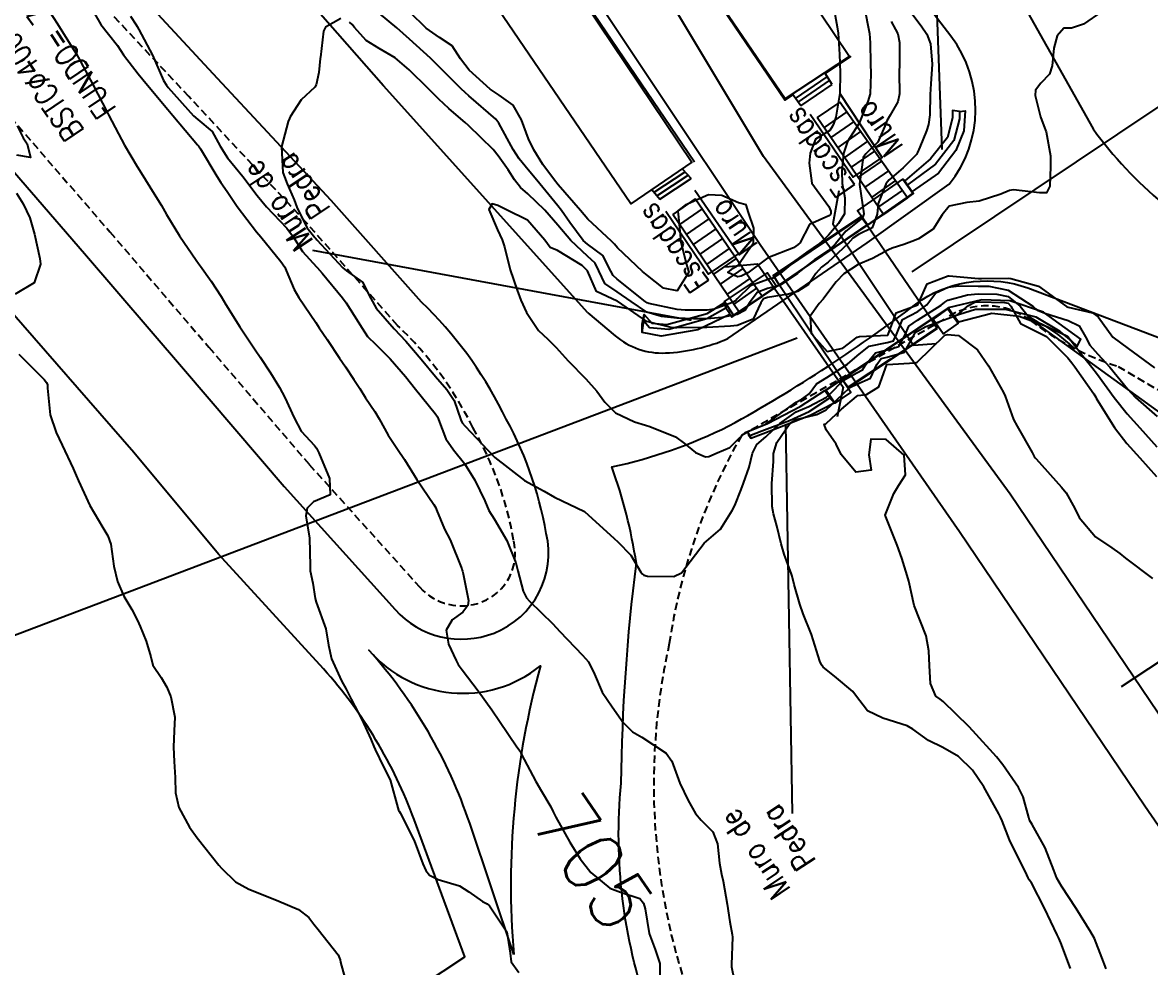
# Model space of a CAD drawing. Header units: metres. Extents: x 292545 to 299085, y 7450245 to 7463078.
# Drawn here: x 298138.5 to 298213.5, y 7451739.2 to 7451802 of the extents above; entities that cross this region are included whole.
import ezdxf
from ezdxf.enums import TextEntityAlignment as Align

# ---------------------------------------------------------------- set-up
doc = ezdxf.new("R2010")
doc.units = ezdxf.units.M
doc.linetypes.add('CONTINUO', pattern=[0])
doc.linetypes.add('DASHED', pattern=[0.75, 0.5, -0.25])
for name, color, linetype in [('Canteiro', 45, 'DASHED'), ('Cotas', 45, 'Continuous'), ('Curvas de Nivel 1m', 11, 'Continuous'), ('Curvas de Nivel 5m', 15, 'Continuous'), ('ESCADA', 45, 'Continuous'), ('Linha Férrea', 20, 'Continuous'), ('MURO', 30, 'Continuous'), ('P.I.', 45, 'CONTINUO'), ('PLATAFORMA', 45, 'Continuous'), ('Pontes e viadutos', 190, 'Continuous'), ('Pórtico', 62, 'Continuous'), ('TEXTO', 45, 'Continuous'), ('TG', 45, 'Continuous'), ('Vias Primárias', 230, 'Continuous')]:
    doc.layers.add(name, color=color, linetype=linetype)
doc.styles.add('ROMANS', font='romans', dxfattribs={"height": 0.2})
doc.styles.add('Style-STANDARD', font='STANDARD.shx')

msp = doc.modelspace()

# ---------------------------------------------------------------- linework, layer by layer
at = {"layer": 'Canteiro'}
msp.add_lwpolyline([(298126.63, 7451822.215), (298118.761, 7451830.576, 0.892225), (298113.626, 7451826.743), (298118.484, 7451818.54), (298119.405, 7451817.39), (298122.023, 7451813.977), (298128.887, 7451805.959), (298137.259, 7451796.287), (298144.342, 7451788.11), (298150.925, 7451780.438), (298157.599, 7451772.644), (298164.949, 7451764.478, 0.312402), (298169.07, 7451763.503, 0.377922), (298171.179, 7451767.604, 0.087545), (298168.473, 7451775.091, 0.088172), (298163.463, 7451781.885), (298157.415, 7451788.704), (298149.594, 7451797.102), (298135.653, 7451811.988)], format="xyb", close=True, dxfattribs=at)
msp.add_lwpolyline([(298256.567, 7451733.214, -0.415748), (298256.129, 7451731.496), (298242.021, 7451721.492), (298225.415, 7451710.302), (298222.66, 7451708.665, -0.16967), (298206.041, 7451711.076), (298195.503, 7451720.724), (298184.59, 7451732.993, -0.165764), (298181.518, 7451760.729, -0.09282), (298186.34, 7451774.595), (298199.974, 7451782.414, -0.315888), (298205.53, 7451782.207, 0.083652), (298211.359, 7451779.155, 0.077936), (298245.613, 7451765.281, -0.411119), (298246.786, 7451764.324, 0.049147), (298250.419, 7451748.513, 0.037256), (298256.567, 7451733.214, 0.078288)], format="xyb", dxfattribs=at)
at = {"layer": 'Curvas de Nivel 1m', "flags": 128}
for points, elevation in [([(298140.276, 7451802.825), (298140.859, 7451801.934), (298141.934, 7451800.236), (298142.128, 7451799.921), (298142.24, 7451799.712), (298143.22, 7451797.91), (298144.194, 7451796.021), (298144.232, 7451795.938), (298144.253, 7451795.899), (298144.919, 7451794.628), (298145.306, 7451793.883), (298146.152, 7451792.46), (298146.53, 7451791.866), (298147.186, 7451790.805), (298147.766, 7451789.854), (298148.114, 7451789.262), (298148.975, 7451787.841), (298150.077, 7451786.227), (298150.242, 7451785.995), (298150.369, 7451785.826), (298151.084, 7451784.835), (298151.733, 7451783.805), (298152.045, 7451783.278), (298152.98, 7451781.79), (298154.008, 7451780.266), (298154.341, 7451779.777), (298155.022, 7451778.74), (298155.617, 7451777.764), (298155.973, 7451777.101), (298156.59, 7451775.75), (298157.061, 7451774.861), (298157.935, 7451773.905), (298158.073, 7451773.729), (298158.24, 7451773.415), (298158.948, 7451771.72), (298158.995, 7451770.616), (298157.887, 7451770.15), (298157.448, 7451769.737), (298157.376, 7451769.236), (298157.622, 7451767.734), (298157.665, 7451765.903), (298157.647, 7451765.733), (298157.666, 7451765.567), (298157.823, 7451764.747), (298157.981, 7451763.728), (298158.057, 7451763.479), (298158.698, 7451761.721), (298158.871, 7451760.62), (298159.073, 7451759.717), (298159.748, 7451758.259), (298160.039, 7451757.707), (298160.39, 7451757.047), (298161.098, 7451755.696), (298161.7, 7451754.381), (298161.898, 7451753.89), (298161.973, 7451753.686), (298162.539, 7451752.534), (298162.97, 7451751.671), (298163.486, 7451749.822), (298163.521, 7451749.662), (298163.565, 7451749.584), (298163.641, 7451749.474), (298164.566, 7451747.651), (298165.152, 7451746.092), (298165.346, 7451745.642), (298165.59, 7451745.338), (298166.17, 7451745.051), (298167.583, 7451744.619), (298168.198, 7451744.23), (298169.114, 7451743.597), (298169.415, 7451743.436), (298169.57, 7451743.309), (298170.729, 7451741.578), (298170.956, 7451740.152), (298171.026, 7451739.575), (298171.516, 7451738.862)], 706), ([(298194.487, 7451803.092), (298194.827, 7451801.294), (298194.875, 7451800.672), (298194.897, 7451799.293), (298194.916, 7451798.609), (298194.873, 7451797.293), (298194.732, 7451796.77), (298194.194, 7451795.437), (298194.119, 7451795.301), (298193.375, 7451794.112), (298193.104, 7451793.316), (298192.987, 7451792.153), (298193.019, 7451791.317), (298193.2, 7451790.38), (298193.161, 7451789.314), (298192.769, 7451788.664), (298192.101, 7451787.89), (298191.831, 7451787.599), (298191.508, 7451787.336), (298190.676, 7451786.755), (298190.083, 7451786.334), (298188.907, 7451785.367), (298188.403, 7451785.04), (298188.066, 7451784.942), (298186.935, 7451784.516), (298186.047, 7451783.651), (298185.932, 7451783.514), (298185.726, 7451783.403), (298184.502, 7451782.959), (298184.045, 7451782.905), (298182.586, 7451782.901), (298182.045, 7451782.948), (298180.177, 7451783.343), (298180.052, 7451783.384), (298179.924, 7451783.471), (298178.068, 7451784.969), (298177.787, 7451785.211), (298177.641, 7451785.496), (298177.119, 7451786.54), (298176.091, 7451787.287), (298175.81, 7451787.523), (298174.91, 7451788.733), (298174.352, 7451789.538), (298174.126, 7451789.835), (298172.725, 7451791.554), (298172.15, 7451792.234), (298171.551, 7451792.963), (298171.154, 7451793.575), (298170.189, 7451795.332), (298169.993, 7451795.592), (298168.208, 7451797.144), (298167.962, 7451797.365), (298167.702, 7451797.618), (298166.235, 7451799.088), (298165.647, 7451799.646), (298164.255, 7451800.911), (298163.412, 7451801.669), (298162.272, 7451802.615)], 704), ([(298145.712, 7451802.438), (298146.092, 7451801.873), (298146.159, 7451801.768), (298146.26, 7451801.572), (298147.184, 7451799.861), (298147.898, 7451798.173), (298148.105, 7451797.851), (298148.212, 7451797.717), (298149.898, 7451795.833), (298150.19, 7451795.581), (298151.153, 7451794.785), (298151.684, 7451793.807), (298152.161, 7451793.038), (298153.183, 7451791.79), (298154.13, 7451790.53), (298154.758, 7451789.774), (298156.102, 7451788.345), (298156.546, 7451787.753), (298157.143, 7451786.804), (298158.073, 7451785.779), (298158.121, 7451785.73), (298158.445, 7451785.351), (298159.8, 7451783.713), (298160.048, 7451783.379), (298161.104, 7451781.694), (298161.472, 7451781.143), (298162.012, 7451780.615), (298162.981, 7451779.67), (298163.985, 7451778.493), (298164.657, 7451777.653), (298165.957, 7451776.039), (298166.123, 7451775.806), (298166.191, 7451775.636), (298166.667, 7451774.356), (298167.179, 7451773.621), (298167.92, 7451772.716), (298168.61, 7451771.603), (298169.263, 7451770.222), (298169.541, 7451769.593), (298169.877, 7451769.027), (298170.731, 7451767.581), (298171.317, 7451766.099), (298171.457, 7451765.574), (298171.819, 7451764.216), (298172.025, 7451763.777), (298172.243, 7451763.564), (298173.791, 7451762.05), (298174.259, 7451761.535), (298175.767, 7451759.958), (298176.166, 7451759.516), (298176.563, 7451758.704), (298177.057, 7451757.507), (298177.728, 7451756.525), (298178.454, 7451755.489), (298179.084, 7451754.856), (298179.703, 7451754.515), (298181.32, 7451753.454), (298181.685, 7451752.907), (298182.232, 7451751.444), (298182.78, 7451750.31), (298183.271, 7451749.434), (298183.639, 7451748.998), (298184.427, 7451748.214), (298184.741, 7451747.413), (298184.869, 7451746.146), (298184.999, 7451745.409), (298185.112, 7451744.931), (298185.383, 7451743.403), (298185.555, 7451742.227), (298185.704, 7451741.398), (298185.727, 7451741.212), (298185.657, 7451739.399), (298185.668, 7451739.252), (298186.035, 7451737.395)], 704), ([(298159.697, 7451802.287), (298158.683, 7451801.726), (298158.542, 7451801.445), (298158.333, 7451799.729), (298158.326, 7451799.645), (298158.228, 7451798.709), (298158.063, 7451797.884), (298157.962, 7451797.733), (298157.059, 7451796.887), (298156.337, 7451795.749), (298156.287, 7451795.654), (298156.19, 7451795.442), (298155.759, 7451793.756), (298155.849, 7451792.061), (298155.948, 7451791.762), (298156.138, 7451791.31), (298156.603, 7451790.229), (298156.768, 7451789.75), (298157.444, 7451788.398), (298157.966, 7451787.732), (298158.023, 7451787.661), (298158.091, 7451787.576), (298159.828, 7451785.712), (298160.071, 7451785.523), (298161.14, 7451784.77), (298161.688, 7451783.685), (298162.043, 7451783.043), (298163.248, 7451781.668), (298164.015, 7451780.835), (298165.038, 7451779.65), (298165.986, 7451778.496), (298166.739, 7451777.629), (298167.231, 7451776.886), (298167.671, 7451775.614), (298167.756, 7451775.418), (298167.949, 7451775.181), (298169.457, 7451773.595), (298169.926, 7451773.117), (298171.903, 7451771.57), (298173.21, 7451770.864), (298173.892, 7451770.471), (298175.883, 7451769.52), (298177.856, 7451767.711), (298178.108, 7451767.496), (298178.977, 7451766.616), (298179.633, 7451765.473), (298179.722, 7451765.361), (298179.831, 7451765.293), (298180.076, 7451765.222), (298181.83, 7451765.184), (298182.338, 7451765.442), (298183.853, 7451767.42), (298184.938, 7451768.338), (298185.593, 7451769.403), (298185.701, 7451769.586), (298185.888, 7451769.904), (298186.306, 7451770.988), (298186.455, 7451771.394), (298186.842, 7451772.468), (298187.055, 7451773.389), (298187.355, 7451773.97), (298187.944, 7451774.471), (298188.884, 7451775.366), (298189.961, 7451776.144), (298190.8, 7451776.506), (298191.971, 7451777.112), (298192.204, 7451777.327), (298193.073, 7451778.228), (298193.994, 7451778.727), (298194.362, 7451778.932), (298194.583, 7451779.294), (298195.227, 7451780.072), (298196.013, 7451780.265), (298196.791, 7451780.496), (298197.202, 7451781.268), (298197.451, 7451781.844), (298198.033, 7451782.229), (298199.598, 7451783.237), (298199.836, 7451783.444), (298200.048, 7451783.565), (298201.338, 7451783.932), (298202.054, 7451783.98), (298203.288, 7451783.958), (298204.052, 7451783.803), (298204.842, 7451783.172), (298205.375, 7451782.509), (298206.032, 7451782.106), (298207.988, 7451781.176), (298208.023, 7451781.162), (298208.893, 7451780.008), (298209.607, 7451779.116), (298209.996, 7451778.623), (298211.1, 7451777.099), (298211.962, 7451776.007), (298212.795, 7451775.082), (298213.934, 7451773.823)], 703), ([(298196.271, 7451802.09), (298196.563, 7451801.573), (298196.716, 7451801.273), (298196.829, 7451800.699), (298196.829, 7451799.274), (298196.812, 7451798.69), (298196.817, 7451797.274), (298196.725, 7451796.757), (298196.199, 7451795.869), (298195.985, 7451795.492), (298195.912, 7451795.283), (298195.398, 7451794.065), (298194.588, 7451793.296), (298194.413, 7451793.045), (298194.172, 7451791.3), (298194.178, 7451791.264), (298194.451, 7451789.297), (298194.378, 7451789.038), (298194.116, 7451788.851), (298193.267, 7451788.151), (298192.584, 7451787.323), (298192.088, 7451786.855), (298191.181, 7451786.24), (298190.073, 7451785.377), (298190.04, 7451785.35), (298188.876, 7451784.552), (298188.057, 7451784.335), (298187.359, 7451784.081), (298186.855, 7451783.392), (298186.556, 7451782.877), (298186.035, 7451782.623), (298185.028, 7451782.421), (298184.037, 7451782.334), (298183.146, 7451782.323), (298182.037, 7451782.366), (298181.01, 7451782.489), (298180.042, 7451782.766), (298178.991, 7451783.481), (298178.059, 7451784.112), (298177.234, 7451784.671), (298176.848, 7451785.508), (298176.6, 7451786.034), (298176.083, 7451786.5), (298174.992, 7451787.531), (298174.108, 7451788.554), (298173.25, 7451789.549), (298172.134, 7451790.63), (298171.627, 7451791.057), (298171.238, 7451791.574), (298170.808, 7451792.239), (298170.159, 7451793.172), (298169.831, 7451793.593), (298168.189, 7451795.182), (298167.96, 7451795.382), (298167.665, 7451795.618), (298166.869, 7451796.3), (298166.206, 7451796.933), (298165.492, 7451797.647), (298164.231, 7451798.877), (298163.296, 7451799.669), (298162.249, 7451800.29), (298161.383, 7451800.822), (298160.598, 7451801.705), (298160.443, 7451801.885), (298160.266, 7451802.058)], 703), ([(298197.644, 7451802.627), (298198.268, 7451801.806), (298198.653, 7451801.246), (298198.889, 7451800.608), (298199.009, 7451799.248), (298198.92, 7451797.949), (298198.865, 7451797.25), (298198.833, 7451795.884), (298198.758, 7451795.252), (298198.625, 7451794.814), (298198.17, 7451793.729), (298198.033, 7451793.393), (298197.947, 7451793.262), (298197.063, 7451792.361), (298196.146, 7451791.572), (298196.005, 7451791.42), (298195.928, 7451791.282), (298195.419, 7451789.998), (298195.345, 7451789.288), (298195.019, 7451788.381), (298194.102, 7451787.923), (298193.724, 7451787.68), (298193.384, 7451787.311), (298192.081, 7451786.095), (298191.649, 7451785.762), (298191.259, 7451785.338), (298190.788, 7451784.617), (298190.055, 7451784.153), (298189.45, 7451783.961), (298188.048, 7451783.747), (298187.778, 7451783.652), (298187.607, 7451783.384), (298187.11, 7451782.311), (298186.028, 7451781.872), (298185.601, 7451781.832), (298184.028, 7451781.76), (298183.699, 7451781.754), (298182.027, 7451781.729), (298181.748, 7451781.732), (298180.033, 7451782.153), (298178.073, 7451783.49), (298178.053, 7451783.499), (298176.683, 7451784.135), (298176.086, 7451785.52), (298175.732, 7451785.868), (298174.086, 7451786.879), (298173.608, 7451787.067), (298173.256, 7451787.553), (298172.113, 7451788.875), (298170.705, 7451789.581), (298170.3, 7451789.763), (298170.126, 7451789.851), (298169.759, 7451789.961), (298169.539, 7451789.596), (298170.103, 7451788.245), (298170.409, 7451787.587), (298170.568, 7451787.106), (298170.952, 7451785.581), (298171.409, 7451784.227), (298171.663, 7451783.574), (298172.041, 7451782.745), (298172.83, 7451781.558), (298173.443, 7451780.975), (298174.012, 7451780.419), (298174.797, 7451779.532), (298175.985, 7451778.334), (298176.719, 7451777.509), (298177.253, 7451776.788), (298177.959, 7451776.085), (298179.214, 7451775.477), (298179.951, 7451775.258), (298180.24, 7451775.177), (298181.943, 7451774.489), (298182.543, 7451774.045), (298183.278, 7451773.43), (298183.929, 7451773.146), (298184.164, 7451773.183), (298184.7, 7451773.412), (298185.56, 7451773.78), (298185.941, 7451774.181), (298186.57, 7451774.77), (298187.952, 7451775.331), (298188.037, 7451775.379), (298189.967, 7451776.786), (298190.331, 7451776.984), (298190.815, 7451777.342), (298191.312, 7451778.007), (298191.989, 7451778.419), (298192.547, 7451778.77), (298193.362, 7451779.31), (298194.009, 7451779.874), (298194.807, 7451780.5), (298196.018, 7451780.748), (298196.426, 7451780.869), (298196.625, 7451781.274), (298197.024, 7451782.279), (298198.039, 7451782.824), (298198.646, 7451783.251), (298199.245, 7451784.052), (298200.061, 7451784.421), (298200.776, 7451784.509), (298202.062, 7451784.5), (298202.774, 7451784.488), (298204.059, 7451784.238), (298205.685, 7451783.164), (298205.87, 7451782.991), (298206.04, 7451782.885), (298206.49, 7451782.704), (298208.034, 7451782.217), (298208.769, 7451781.868), (298209.183, 7451781.123), (298209.48, 7451780.581), (298210.012, 7451779.986), (298210.818, 7451779.102), (298211.982, 7451777.668), (298212.523, 7451777.085), (298213.961, 7451775.836)], 702), ([(298210.279, 7451802.748), (298209.05, 7451801.908), (298208.268, 7451801.647), (298207.761, 7451801.652), (298207.317, 7451801.149), (298207.084, 7451800.318), (298206.968, 7451799.153), (298206.796, 7451798.586), (298206.221, 7451798), (298205.857, 7451797.523), (298205.849, 7451797.164), (298206.199, 7451795.761), (298206.419, 7451795.158), (298206.58, 7451794.763), (298206.872, 7451793.153), (298206.865, 7451792.444), (298206.81, 7451791.153), (298206.59, 7451790.704), (298206.138, 7451790.709), (298204.408, 7451790.91), (298204.14, 7451790.86), (298203.555, 7451790.607), (298202.132, 7451790.151), (298201.298, 7451790.052), (298200.129, 7451789.826), (298199.66, 7451789.237), (298199.067, 7451788.287), (298198.099, 7451787.639), (298197.832, 7451787.528), (298197.114, 7451787.27), (298196.337, 7451787.031), (298196.089, 7451786.908), (298195.041, 7451786.333), (298194.079, 7451785.946), (298193.118, 7451785.314), (298192.608, 7451784.779), (298192.054, 7451784.047), (298191.745, 7451783.635), (298191.491, 7451783.336), (298190.88, 7451782.496), (298190.957, 7451781.341), (298192.011, 7451780.163), (298193.066, 7451780.367), (298194.021, 7451781.111), (298194.167, 7451781.153), (298196.022, 7451781.231), (298196.06, 7451781.242), (298196.078, 7451781.279), (298196.597, 7451782.714), (298198.043, 7451783.254), (298198.656, 7451784.659), (298200.072, 7451785.18), (298200.124, 7451785.177), (298202.07, 7451785.01), (298202.272, 7451785.005), (298204.071, 7451785.022), (298204.236, 7451785.012), (298206.063, 7451784.495), (298207.926, 7451783.141), (298208.043, 7451783.107), (298209.646, 7451782.722), (298210.036, 7451782.452), (298211.015, 7451781.1), (298212.016, 7451780.352), (298213.772, 7451779.072)], 701), ([(298138.185, 7451795.152), (298138.583, 7451794.37), (298138.844, 7451793.963), (298139.058, 7451793.062), (298138.161, 7451793.201)], 707), ([(298138.13, 7451790.67), (298138.584, 7451789.965), (298139.023, 7451789.051), (298139.342, 7451787.958), (298139.691, 7451786.341), (298139.732, 7451785.953), (298139.305, 7451784.713), (298138.053, 7451783.97)], 707), ([(298208.188, 7451739.133), (298207.54, 7451740.84), (298207.42, 7451741.141), (298207.308, 7451741.381), (298206.455, 7451743.151), (298205.59, 7451744.826), (298205.454, 7451745.025), (298205.37, 7451745.163), (298205.197, 7451745.568), (298204.382, 7451747.179), (298204.142, 7451747.696), (298203.641, 7451748.952), (298203.537, 7451749.191), (298203.422, 7451749.415), (298202.434, 7451751.202), (298201.679, 7451752.315), (298200.741, 7451753.22), (298199.699, 7451753.815), (298198.748, 7451754.289), (298197.711, 7451755.039), (298197.342, 7451755.264), (298195.718, 7451755.785), (298194.696, 7451756.269), (298193.896, 7451757.308), (298193.736, 7451757.538), (298192.502, 7451758.573), (298191.761, 7451759.172), (298191.637, 7451759.331), (298191.541, 7451759.557), (298190.975, 7451761.338), (298190.435, 7451762.712), (298190.197, 7451763.346), (298189.826, 7451764.669), (298189.695, 7451765.216), (298189.657, 7451765.353), (298189.156, 7451766.67), (298188.959, 7451767.363), (298188.682, 7451768.556), (298188.451, 7451769.371), (298188.356, 7451769.841), (298188.351, 7451771.373), (298188.455, 7451772.842), (298188.445, 7451773.372), (298188.679, 7451774.108), (298189.541, 7451775.356), (298189.956, 7451775.623), (298191.329, 7451775.966), (298191.962, 7451776.281), (298193.052, 7451777.314), (298193.527, 7451777.759), (298193.983, 7451777.971), (298194.903, 7451778.377), (298195.328, 7451779.287), (298195.609, 7451779.682), (298196.008, 7451779.782), (298197.159, 7451780.12), (298197.808, 7451781.262), (298197.878, 7451781.408), (298198.025, 7451781.514), (298198.586, 7451781.809), (298200.034, 7451782.355), (298200.673, 7451782.587), (298201.405, 7451783.216), (298201.831, 7451783.428), (298202.046, 7451783.446), (298203.815, 7451783.415), (298204.046, 7451783.369), (298204.233, 7451783.178), (298204.88, 7451782.026), (298206.026, 7451781.436), (298206.597, 7451781.154), (298208.009, 7451779.726), (298208.275, 7451779.405), (298208.481, 7451779.133), (298209.744, 7451777.346), (298209.871, 7451777.112), (298209.906, 7451777.045), (298209.971, 7451776.946), (298211.118, 7451775.098), (298211.937, 7451774.043), (298212.798, 7451773.081), (298213.911, 7451771.839)], 704), ([(298138.285, 7451779.967), (298139.986, 7451778.289), (298140.14, 7451778.103), (298140.189, 7451777.947), (298140.204, 7451777.722), (298140.373, 7451775.944), (298140.774, 7451774.77), (298141.167, 7451773.931), (298141.91, 7451772.379), (298142.111, 7451771.918), (298142.261, 7451771.555), (298143.015, 7451769.909), (298143.868, 7451768.449), (298144.213, 7451767.897), (298144.4, 7451767.349), (298144.604, 7451765.892), (298144.852, 7451764.86), (298145.277, 7451763.885), (298145.804, 7451763.01), (298146.189, 7451762.266), (298146.348, 7451761.872), (298146.746, 7451760.898), (298147.061, 7451759.861), (298147.206, 7451759.307), (298147.749, 7451758.488), (298148.135, 7451757.846), (298148.386, 7451757.191), (298148.651, 7451755.841), (298148.615, 7451754.93), (298148.564, 7451753.841), (298148.628, 7451752.896), (298148.673, 7451751.84), (298148.695, 7451750.802), (298148.933, 7451749.837), (298149.63, 7451748.533), (298150.144, 7451747.825), (298151.596, 7451746.013), (298151.759, 7451745.808), (298152.693, 7451744.902), (298153.579, 7451744.408), (298155.195, 7451743.764), (298155.571, 7451743.614), (298156.876, 7451743.051), (298157.561, 7451742.519), (298157.907, 7451742.085), (298158.186, 7451741.73), (298159.528, 7451740.036), (298159.659, 7451739.709), (298159.673, 7451739.557), (298160.187, 7451737.703)], 707)]:
    msp.add_lwpolyline(points, dxfattribs=dict(at, elevation=elevation))
at = {"layer": 'Curvas de Nivel 5m', "elevation": 705, "flags": 128}
for points in [[(298142.989, 7451803.206), (298143.754, 7451801.905), (298144.256, 7451801.249), (298144.849, 7451800.491), (298145.258, 7451799.885), (298146.224, 7451798.612), (298146.837, 7451797.864), (298148.197, 7451796.241), (298148.535, 7451795.847), (298150.174, 7451793.893), (298150.202, 7451793.858), (298150.224, 7451793.829), (298150.364, 7451793.633), (298151.455, 7451791.81), (298151.721, 7451791.389), (298152.133, 7451790.783), (298152.796, 7451789.793), (298154.098, 7451788.109), (298154.376, 7451787.777), (298155.698, 7451786.143), (298155.977, 7451785.761), (298156.071, 7451785.541), (298156.588, 7451784.282), (298156.911, 7451783.747), (298158.028, 7451782.092), (298158.259, 7451781.728), (298158.781, 7451780.957), (298159.611, 7451779.714), (298159.997, 7451779.125), (298160.568, 7451778.281), (298160.953, 7451777.695), (298161.343, 7451777.065), (298161.958, 7451776.168), (298162.25, 7451775.677), (298162.852, 7451774.587), (298163.465, 7451773.667), (298163.923, 7451772.968), (298164.755, 7451771.651), (298165.886, 7451769.978), (298166.007, 7451769.761), (298166.054, 7451769.637), (298166.585, 7451768.344), (298166.973, 7451767.623), (298167.732, 7451765.714), (298167.758, 7451765.611), (298167.778, 7451765.556), (298167.831, 7451765.374), (298168.176, 7451763.606), (298168.147, 7451763.268), (298167.801, 7451762.825), (298167.092, 7451762.322), (298166.695, 7451761.626), (298166.856, 7451760.706), (298167.35, 7451759.616), (298167.499, 7451759.353), (298167.757, 7451758.997), (298168.828, 7451757.599), (298169.724, 7451756.338), (298170.236, 7451755.585), (298171.404, 7451753.865), (298171.604, 7451753.571), (298171.691, 7451753.412), (298172.662, 7451751.555), (298173.027, 7451750.919), (298173.646, 7451749.872), (298173.811, 7451749.538), (298173.986, 7451749.19), (298174.921, 7451747.527), (298175.606, 7451746.425), (298176.314, 7451745.513), (298177.583, 7451744.463), (298178.292, 7451744.202), (298179.576, 7451743.787), (298179.819, 7451743.468), (298179.926, 7451743.109), (298180.189, 7451741.464), (298180.598, 7451740.399), (298180.901, 7451739.456), (298180.896, 7451738.069)], [(298192.4, 7451803.328), (298192.686, 7451801.742), (298192.74, 7451801.323), (298192.838, 7451799.911), (298192.858, 7451799.321), (298192.885, 7451798.668), (298192.861, 7451797.32), (298192.599, 7451795.726), (298192.455, 7451795.326), (298192.373, 7451795.145), (298192.186, 7451794.849), (298191.249, 7451794.267), (298190.894, 7451793.343), (298190.816, 7451792.683), (298191.011, 7451791.341), (298192.128, 7451789.799), (298192.27, 7451789.473), (298192.266, 7451789.328), (298192.211, 7451789.239), (298192.121, 7451789.171), (298190.855, 7451788.6), (298190.196, 7451787.349), (298190.145, 7451787.296), (298190.092, 7451787.258), (298189.779, 7451787.044), (298188.083, 7451786.373), (298186.738, 7451785.393), (298186.298, 7451785.169), (298186.069, 7451785.116), (298185.422, 7451785.407), (298185.776, 7451785.702), (298186.078, 7451785.878), (298187.126, 7451787.385), (298187.147, 7451788.344), (298186.792, 7451789.39), (298186.642, 7451789.907), (298186.129, 7451790.033), (298185.028, 7451790.517), (298184.134, 7451790.576), (298182.572, 7451789.888), (298182.124, 7451789.518), (298182.104, 7451789.47), (298182.103, 7451789.45), (298182.121, 7451789.314), (298182.283, 7451787.447), (298182.644, 7451786.007), (298182.82, 7451785.439), (298182.06, 7451784.181), (298181.151, 7451784.37), (298180.07, 7451785.211), (298179.745, 7451785.473), (298178.089, 7451787.052), (298177.888, 7451787.29), (298177.693, 7451787.496), (298176.114, 7451788.951), (298175.617, 7451789.525), (298174.14, 7451791.242), (298173.892, 7451791.543), (298173.112, 7451792.592), (298172.517, 7451793.556), (298172.174, 7451794.29), (298171.713, 7451795.567), (298171.156, 7451796.529), (298170.209, 7451797.196), (298169.631, 7451797.596), (298168.232, 7451798.863), (298167.652, 7451799.619), (298167.101, 7451800.477), (298166.257, 7451801.033), (298165.358, 7451801.649), (298164.273, 7451802.706)], [(298210.559, 7451739.104), (298210.281, 7451739.859), (298209.796, 7451741.116), (298209.549, 7451741.55), (298208.574, 7451743.13), (298207.588, 7451744.604), (298207.287, 7451745.143), (298207.079, 7451745.667), (298206.502, 7451747.151), (298205.638, 7451748.702), (298205.475, 7451748.996), (298205.415, 7451749.163), (298205.042, 7451750.554), (298204.74, 7451751.174), (298203.685, 7451752.667), (298203.272, 7451753.194), (298201.71, 7451754.929), (298201.434, 7451755.213), (298199.729, 7451756.878), (298199.528, 7451757.03), (298199.252, 7451757.237), (298198.898, 7451758.09), (298198.812, 7451759.244), (298198.775, 7451760.247), (298198.6, 7451761.248), (298197.813, 7451763.26), (298197.45, 7451764.885), (298197.335, 7451765.265), (298196.978, 7451766.403), (298196.667, 7451767.272), (298195.883, 7451769.28), (298196.459, 7451770.713), (298196.78, 7451771.271), (298197.225, 7451771.955), (298197.143, 7451773.268), (298195.943, 7451774.312), (298194.912, 7451774.321), (298194.795, 7451773.291), (298194.948, 7451772.259), (298193.915, 7451772.13), (298192.944, 7451773.315), (298192.623, 7451774.003), (298191.949, 7451774.954), (298191.826, 7451775.331), (298191.929, 7451775.354), (298191.953, 7451775.367), (298192.963, 7451776.315), (298193.972, 7451777.168), (298194.053, 7451777.218), (298194.626, 7451777.293), (298195.464, 7451777.802), (298195.978, 7451779.28), (298195.988, 7451779.296), (298196.003, 7451779.3), (298197.864, 7451779.401), (298198.005, 7451779.444), (298199.831, 7451781.233), (298200.023, 7451781.287), (298200.754, 7451781.223), (298202.014, 7451780.271), (298202.746, 7451779.203), (298203.733, 7451777.436), (298203.853, 7451777.191), (298203.97, 7451776.868), (298204.412, 7451775.638), (298204.642, 7451775.18), (298205.645, 7451773.446), (298205.789, 7451773.162), (298205.849, 7451773.088), (298205.921, 7451773.018), (298207.586, 7451771.143), (298207.899, 7451770.749), (298208.478, 7451769.72), (298208.766, 7451769.127), (298209.864, 7451767.84), (298210.95, 7451767.099), (298211.479, 7451766.725), (298211.846, 7451766.412), (298213.648, 7451765.072)]]:
    msp.add_lwpolyline(points, dxfattribs=at)
at = {"layer": 'ESCADA', "linetype": 'CONTINUO'}
for points in [[(298189.919, 7451796.981, 0), (298192.023, 7451798.418, 0)], [(298192.343, 7451797.911, 705.034), (298191.86, 7451798.677, 705.465)], [(298190.097, 7451796.739, 0), (298192.183, 7451798.165, 0)], [(298190.274, 7451796.497, 705.026), (298192.343, 7451797.911, 705.034)], [(298190.274, 7451796.497, 705.026), (298189.712, 7451797.264, 705.481)], [(298192.857, 7451796.738, 705.059), (298191.363, 7451795.703, 705.068)], [(298197.36, 7451790.37, 701.122), (298192.857, 7451796.738, 705.059)], [(298195.77, 7451789.271, 701.208), (298191.363, 7451795.703, 705.068)], [(298182.384, 7451792.302, 705.608), (298182.986, 7451791.646, 705.053)], [(298180.515, 7451790.75, 0), (298182.575, 7451792.095, 0)], [(298180.702, 7451790.514, 0), (298182.78, 7451791.871, 0)], [(298180.889, 7451790.278, 705.121), (298182.986, 7451791.646, 705.053)], [(298180.375, 7451790.927, 705.613), (298180.889, 7451790.278, 705.121)], [(298183.253, 7451790.302, 705.007), (298181.758, 7451789.26, 705.044)], [(298187.702, 7451783.805, 701.422), (298183.253, 7451790.302, 705.007)], [(298197.36, 7451790.37, 701.122), (298195.77, 7451789.271, 701.208)], [(298186.177, 7451782.778, 701.478), (298181.758, 7451789.26, 705.044)], [(298186.177, 7451782.778, 701.478), (298187.702, 7451783.805, 701.422)]]:
    msp.add_polyline3d(points, dxfattribs=at)
at = {"layer": 'Linha Férrea', "linetype": 'Continuous'}
for points in [[(298107.326, 7451907.014), (298120.767, 7451886.731), (298134.922, 7451865.596), (298148.553, 7451845.503), (298161.424, 7451826.313), (298172.906, 7451809.276), (298187.561, 7451787.27), (298200.819, 7451768.184), (298213.138, 7451749.95), (298218.046, 7451742.821)], [(298217.29, 7451751.255), (298204.181, 7451770.66), (298187.795, 7451793.12), (298181.143, 7451804.224), (298175.056, 7451813.381), (298167.8, 7451824.043), (298159.129, 7451836.762), (298151.434, 7451847.87), (298142.324, 7451861.946), (298133.704, 7451874.413), (298126.054, 7451885.811), (298117.481, 7451898.377)]]:
    msp.add_lwpolyline(points, dxfattribs=at)
at = {"layer": 'MURO', "linetype": 'CONTINUO'}
for points in [[(298190.883, 7451795.928, 705.023), (298193.737, 7451791.751, 705.167), (298195.675, 7451793.044, 705.165), (298192.873, 7451797.291, 705.028)], [(298181.287, 7451789.492, 705.226), (298184.13, 7451785.299, 705.316), (298186.118, 7451786.637, 705.151), (298183.229, 7451790.859, 704.995)]]:
    msp.add_polyline3d(points, dxfattribs=at)
at = {"layer": 'P.I.', "linetype": 'CONTINUO'}
for points in [[(298200.811, 7451796.119, 703.612), (298200.344, 7451796.174, 703.688), (298200.344, 7451795.687, 703.594), (298200.01, 7451794.39, 703.73), (298198.885, 7451792.967, 704.223), (298197.182, 7451791.501, 704.8)], [(298200.811, 7451796.119, 703.612), (298200.811, 7451795.628, 703.594), (298200.438, 7451794.179, 703.921), (298199.211, 7451792.61, 704.34), (298197.369, 7451791.225, 704.803)], [(298200.811, 7451796.119, 703.612), (298201.199, 7451796.149, 701.157), (298201.111, 7451794.824, 701.138), (298200.567, 7451793.511, 701.113), (298199.413, 7451792.005, 701.102), (298197.677, 7451790.802, 701.088), (298197.755, 7451790.654, 701.106)], [(298197.053, 7451791.613, 705.106), (298197.182, 7451791.501, 704.8), (298197.369, 7451791.225, 704.803), (298197.515, 7451791.013, 703.206), (298197.677, 7451790.802, 701.088)], [(298195.77, 7451789.271, 701.208), (298195.725, 7451789.268, 703.65), (298197.369, 7451790.406, 703.662), (298197.36, 7451790.37, 701.122)], [(298197.36, 7451790.37, 701.122), (298197.755, 7451790.654, 701.106), (298197.712, 7451790.672, 705.089)], [(298187.702, 7451783.805, 701.422), (298195.77, 7451789.271, 701.208)], [(298188.418, 7451785.181, 705.001), (298194.282, 7451789.129, 704.9)], [(298194.29, 7451789.076, 704.25), (298188.469, 7451785.154, 704.381)], [(298194.659, 7451788.569, 704.25), (298188.821, 7451784.586, 704.381)], [(298194.7, 7451788.566, 705.007), (298194.659, 7451788.569, 704.25), (298194.29, 7451789.076, 704.25), (298194.282, 7451789.129, 704.9)], [(298198.964, 7451782.278, 704.354), (298194.659, 7451788.569, 704.25)], [(298188.658, 7451784.487, 705.01), (298188.821, 7451784.586, 704.381), (298188.469, 7451785.154, 704.381), (298188.418, 7451785.181, 705.001)], [(298193.047, 7451778.302, 704.41), (298188.821, 7451784.586, 704.381)], [(298179.827, 7451782.194, 704.042), (298179.866, 7451782.613, 704.019), (298180.362, 7451782.032, 704.071), (298181.37, 7451781.952, 704.203), (298184.037, 7451782.671, 704.654), (298185.169, 7451783.395, 704.881)], [(298185.192, 7451783.479, 705.181), (298185.169, 7451783.395, 704.881), (298185.294, 7451783.062, 704.871), (298185.444, 7451782.832, 703.3), (298185.549, 7451782.621, 701.345)], [(298186.177, 7451782.778, 701.478), (298186.146, 7451782.782, 703.711), (298187.712, 7451783.833, 703.704), (298187.702, 7451783.805, 701.422)], [(298208.644, 7451780.51, 703.547), (298208.881, 7451780.965, 700.986), (298206.408, 7451782.758, 700.98), (298204.157, 7451783.517, 700.859), (298202.298, 7451783.596, 700.843), (298200.06, 7451783.049, 700.968)], [(298179.733, 7451781.413, 701.561), (298179.715, 7451781.969, 701.801), (298179.866, 7451782.613, 704.019)], [(298185.683, 7451782.436, 701.317), (298185.549, 7451782.621, 701.345), (298183.418, 7451781.6, 701.414), (298180.988, 7451781.178, 701.547), (298179.733, 7451781.413, 701.561), (298179.827, 7451782.194, 704.042)], [(298179.827, 7451782.194, 704.042), (298180.214, 7451781.741, 704.071), (298181.487, 7451781.641, 704.27), (298184.03, 7451782.344, 704.653), (298185.294, 7451783.062, 704.871)], [(298185.796, 7451782.575, 705.183), (298185.683, 7451782.436, 701.317), (298186.177, 7451782.778, 701.478)], [(298200.048, 7451782.982, 705.052), (298200.06, 7451783.049, 700.968), (298191.873, 7451777.553, 701.074), (298191.962, 7451777.578, 704.582)], [(298200.718, 7451782.029, 705.044), (298200.756, 7451782.107, 704.699), (298200.456, 7451782.498, 704.805), (298200.253, 7451782.768, 703.298), (298200.06, 7451783.049, 700.968)], [(298208.644, 7451780.51, 703.547), (298208.284, 7451780.844, 703.553), (298207.507, 7451781.475, 703.697), (298205.908, 7451782.442, 703.992), (298203.865, 7451782.939, 704.303), (298201.884, 7451782.957, 704.599), (298200.456, 7451782.498, 704.805)], [(298208.644, 7451780.51, 703.547), (298208.461, 7451780.348, 703.571), (298208.124, 7451780.66, 703.553), (298207.366, 7451781.275, 703.697), (298206.582, 7451781.813, 703.849), (298204.784, 7451782.474, 704.123), (298202.972, 7451782.689, 704.402), (298200.756, 7451782.107, 704.699)], [(298198.964, 7451782.278, 704.354), (298196.192, 7451780.41, 704.276), (298195.867, 7451780.198, 704.395), (298193.047, 7451778.302, 704.41)], [(298199.354, 7451781.676, 704.888), (298199.302, 7451781.722, 704.354), (298198.964, 7451782.278, 704.354), (298199.061, 7451782.289, 705.043)], [(298199.302, 7451781.722, 704.354), (298196.552, 7451779.868, 704.276), (298196.225, 7451779.655, 704.395), (298193.42, 7451777.781, 704.41)], [(298193.424, 7451777.722, 704.551), (298196.341, 7451779.675, 704.92), (298199.354, 7451781.676, 704.888)], [(298193.009, 7451778.283, 704.582), (298193.047, 7451778.302, 704.41), (298193.42, 7451777.781, 704.41), (298193.424, 7451777.722, 704.551)], [(298186.885, 7451774.574, 703.415), (298186.738, 7451774.839, 701.519), (298188.06, 7451775.371, 701.368), (298190.229, 7451776.498, 701.162), (298191.873, 7451777.553, 701.074)], [(298192.542, 7451776.716, 704.592), (298192.476, 7451776.738, 704.485), (298192.191, 7451777.07, 704.242), (298191.873, 7451777.553, 701.074)], [(298186.885, 7451774.574, 703.415), (298187.686, 7451774.887, 703.505), (298189.507, 7451775.567, 704.003), (298190.823, 7451776.169, 704.382), (298192.191, 7451777.07, 704.242)], [(298186.885, 7451774.574, 703.415), (298186.957, 7451774.388, 703.404), (298187.757, 7451774.701, 703.505), (298189.537, 7451775.399, 704.004), (298190.885, 7451775.923, 704.378), (298192.476, 7451776.738, 704.485)], [(298186.738, 7451774.839, 701.519), (298186.786, 7451774.609, 702.097), (298186.957, 7451774.388, 703.404)]]:
    msp.add_polyline3d(points, dxfattribs=at)
for points in [[(298197.712, 7451790.672, 705.089), (298194.7, 7451788.566, 705.007), (298194.042, 7451789.508, 705.007), (298197.053, 7451791.613, 705.106)], [(298185.796, 7451782.575, 705.183), (298185.192, 7451783.479, 705.181), (298188.055, 7451785.391, 705.01), (298188.658, 7451784.487, 705.01)], [(298200.048, 7451782.982, 705.052), (298200.718, 7451782.029, 705.044), (298199.732, 7451781.336, 705.043), (298199.061, 7451782.289, 705.043)], [(298191.962, 7451777.578, 704.582), (298192.542, 7451776.716, 704.592), (298193.589, 7451777.421, 704.582), (298193.009, 7451778.283, 704.582)]]:
    msp.add_polyline3d(points, close=True, dxfattribs=at)
at = {"layer": 'PLATAFORMA', "linetype": 'CONTINUO'}
msp.add_polyline3d([(298189.225, 7451796.943, 705.52), (298177.684, 7451813.89, 705.59), (298168.545, 7451827.371, 705.518), (298157.994, 7451843.011, 705.515), (298147.916, 7451857.889, 705.417), (298136.866, 7451874.233, 705.381), (298122.752, 7451895.037, 705.294), (298116.005, 7451905, 705.242), (298105.106, 7451921.091, 705.222), (298101.814, 7451925.966, 704.651), (298106.075, 7451928.884, 704.542), (298109.106, 7451924.213, 705.151), (298120.436, 7451907.455, 705.262), (298126.746, 7451898.158, 705.278), (298140.605, 7451877.637, 705.349), (298152.046, 7451860.895, 705.388), (298162.113, 7451845.941, 705.464), (298172.79, 7451830.289, 705.437), (298182.845, 7451815.663, 705.404), (298193.51, 7451799.762, 705.477)], close=True, dxfattribs=at)
for points in [[(298189.225, 7451796.943, 705.52), (298189.211, 7451796.86, 704.948), (298177.662, 7451813.869, 704.934), (298168.545, 7451827.3, 704.896), (298157.977, 7451842.94, 704.805), (298147.83, 7451857.89, 704.754), (298136.84, 7451874.248, 704.78), (298122.698, 7451894.996, 704.66), (298115.998, 7451904.939, 704.655), (298105.064, 7451921.084, 704.627), (298101.814, 7451925.966, 704.651)], [(298183.203, 7451792.748, 705.02), (298170.658, 7451811.218, 705.045), (298162.716, 7451822.979, 704.958), (298151.849, 7451838.948, 704.894), (298141.307, 7451854.553, 704.778), (298130.691, 7451870.329, 704.67), (298117.347, 7451890.07, 704.701), (298110.087, 7451900.74, 704.665), (298098.788, 7451917.444, 704.702), (298095.659, 7451921.973, 704.669)], [(298107.303, 7451882.1, 705.328), (298106.734, 7451882.961, 705.31), (298117.264, 7451890.052, 705.319), (298130.612, 7451870.315, 705.374), (298141.28, 7451854.451, 705.457), (298151.814, 7451838.955, 705.479), (298162.638, 7451822.924, 705.454), (298170.671, 7451811.162, 705.471), (298183.023, 7451792.739, 705.452), (298178.968, 7451789.964, 705.738), (298166.776, 7451807.888, 705.576), (298158.761, 7451819.65, 705.543), (298147.776, 7451835.931, 705.488), (298137.305, 7451852.55, 705.47), (298126.981, 7451867.675, 705.394), (298120.239, 7451862.95, 705.291), (298117.473, 7451867.04, 705.173)], [(298193.51, 7451799.762, 705.477), (298193.571, 7451799.758, 704.768), (298191.885, 7451798.637, 704.768)], [(298189.746, 7451797.216, 704.948), (298189.211, 7451796.86, 704.948)]]:
    msp.add_polyline3d(points, dxfattribs=at)
at = {"layer": 'Pontes e viadutos'}
for points in [[(298192.795, 7451790.843), (298192.401, 7451788.633), (298197.761, 7451780.58), (298199.285, 7451780.678)], [(298185.265, 7451785.787), (298187.38, 7451785.983), (298193.084, 7451777.773), (298192.691, 7451775.808)]]:
    msp.add_lwpolyline(points, dxfattribs=at)
at = {"layer": 'Pórtico'}
msp.add_lwpolyline([(298215.184, 7451760.243), (298211.568, 7451757.86)], dxfattribs=at)
at = {"layer": 'TEXTO', "linetype": 'CONTINUO'}
for points in [[(298364.36, 7451897.099, 0), (298197.637, 7451785.441, 0)], [(298198.702, 7451818.941, 0), (298199.649, 7451793.576, 0)], [(298157.811, 7451786.892, 0), (298182.988, 7451782.231, 0)], [(298205.308, 7451782.458, 0), (298226.521, 7451767.114, 0)], [(298190.02, 7451781.032, 0), (297989.993, 7451705.034, 0)], [(298189.253, 7451775.317, 0), (298189.7, 7451749.434, 0)]]:
    msp.add_polyline3d(points, dxfattribs=at)
at = {"layer": 'TG', "linetype": 'CONTINUO'}
for points in [[(298193.319, 7451796.085, 0), (298191.815, 7451795.043, 0)], [(298193.781, 7451795.432, 0), (298192.267, 7451794.383, 0)], [(298194.243, 7451794.779, 0), (298192.719, 7451793.723, 0)], [(298194.68, 7451794.108, 0), (298193.172, 7451793.063, 0)], [(298195.167, 7451793.472, 0), (298193.624, 7451792.403, 0)], [(298195.628, 7451792.819, 0), (298194.076, 7451791.743, 0)], [(298196.09, 7451792.166, 0), (298194.528, 7451791.083, 0)], [(298196.552, 7451791.512, 0), (298194.98, 7451790.423, 0)], [(298197.014, 7451790.859, 0), (298195.432, 7451789.763, 0)], [(298183.707, 7451789.638, 0), (298182.208, 7451788.599, 0)], [(298184.159, 7451788.978, 0), (298182.659, 7451787.938, 0)], [(298184.611, 7451788.318, 0), (298183.11, 7451787.277, 0)], [(298185.063, 7451787.658, 0), (298183.56, 7451786.616, 0)], [(298185.515, 7451786.998, 0), (298184.011, 7451785.955, 0)], [(298185.968, 7451786.338, 0), (298184.462, 7451785.294, 0)], [(298186.42, 7451785.677, 0), (298184.912, 7451784.633, 0)], [(298186.872, 7451785.017, 0), (298185.363, 7451783.972, 0)], [(298187.324, 7451784.357, 0), (298185.814, 7451783.311, 0)]]:
    msp.add_polyline3d(points, dxfattribs=at)
at = {"layer": 'Vias Primárias'}
for points in [[(298200.238, 7451801.114), (298195.3, 7451807.563), (298189.196, 7451817.166), (298177.792, 7451837.537), (298160.427, 7451866.491), (298145.626, 7451892.691), (298127.669, 7451924.487)], [(298151.218, 7451798.615), (298143.311, 7451807.169), (298133.594, 7451817.989), (298128.247, 7451823.736)]]:
    msp.add_lwpolyline(points, dxfattribs=at)
for points in [[(298139.815, 7451916.116), (298150.643, 7451897.481), (298159.577, 7451882.453), (298169.462, 7451864.105), (298184.725, 7451839.381), (298194.491, 7451822.209), (298203.55, 7451805.928), (298209.689, 7451794.947, 0.062367), (298214.343, 7451789.99)], [(298176.117, 7451782.73), (298162.523, 7451797.808), (298139.031, 7451824.594), (298132.38, 7451833.91), (298124.559, 7451845.135), (298113.444, 7451860.483), (298109.145, 7451867.768, -0.085861), (298105.189, 7451878.218, 0.092228), (298097.339, 7451898.19, 0.015887)], [(298128.247, 7451823.736), (298120.377, 7451832.097, 0.892965), (298111.713, 7451825.617), (298116.653, 7451817.274), (298117.658, 7451816.02), (298120.298, 7451812.579), (298127.204, 7451804.511), (298135.581, 7451794.834), (298142.66, 7451786.66), (298149.24, 7451778.994), (298155.931, 7451771.179), (298163.299, 7451762.993, 0.312402), (298169.879, 7451761.436, 0.373303), (298173.353, 7451768.059, 0.086098), (298170.432, 7451776.137, 0.086585), (298165.061, 7451783.428), (298159.058, 7451790.197), (298151.218, 7451798.615)], [(298163.692, 7451737.082), (298167.947, 7451739.907), (298164.575, 7451749.028, 0.09407), (298158.543, 7451759.052), (298151.567, 7451766.675), (298145.928, 7451773.448), (298137.032, 7451783.636), (298129.591, 7451792.28), (298122.012, 7451801.174), (298114.64, 7451809.795), (298106.554, 7451818.919), (298104.332, 7451821.543, 0.280323), (298099.414, 7451823.18), (298096.436, 7451823.226), (298086.751, 7451816.601), (298076.419, 7451809.694)], [(298176.117, 7451782.73), (298177.924, 7451781.2, 0.188833), (298181.273, 7451780.055, 0.091447), (298185.425, 7451781.012), (298194.677, 7451787.38), (298200.129, 7451791.269, 0.345107), (298200.238, 7451801.114, -6.264142)], [(298215.74, 7451705.759, -0.157875), (298204.144, 7451708.771, -0.0813), (298196.627, 7451715.275), (298189.74, 7451723.91), (298182.314, 7451732.665), (298180.17, 7451736.294, -0.109572), (298178.328, 7451751.444, -0.02788), (298179.339, 7451766.072, 0.047746), (298177.711, 7451772.481, 0.061238), (298185.49, 7451775.201, 0.03784), (298198.302, 7451783.593, -0.22988), (298205.353, 7451784.387), (298227.352, 7451776.037)], [(298171.188, 7451740.064), (298168.26, 7451748.787, 0.101845), (298161.562, 7451760.299, 0.406134), (298172.962, 7451759.254, 0.088301), (298171.188, 7451740.064, 0.726185)]]:
    msp.add_lwpolyline(points, format="xyb", dxfattribs=at)

# ---------------------------------------------------------------- texts
at = {"layer": 'Cotas', "style": 'Style-STANDARD'}
msp.add_text('705', height=4, rotation=304.28129, dxfattribs=at).set_placement((298176.463, 7451746.199, 705), align=Align.MIDDLE_CENTER)
at = {"layer": 'TEXTO', "style": 'ROMANS', "width": 0.8}
for s, rotation, p in [('FUNDO= 704,360 (SEÇÃO JUSANTE)', 124.22301, (298144.819, 7451796.305)), ('BSTCØ400mm', 124.22301, (298142.678, 7451794.805)), ('Escadas', 124.36019, (298193.96, 7451791.078)), ('Muro', 124.36019, (298197.119, 7451793.765)), ('Pedra', 123.37891, (298159.054, 7451789.634)), ('Muro de', 123.37891, (298157.904, 7451787.494)), ('Muro', 124.36019, (298187.472, 7451787.233)), ('Escadas', 124.36019, (298184.238, 7451784.734)), ('Muro de', 123.37891, (298189.633, 7451744.381)), ('Pedra', 123.37891, (298191.306, 7451746.303))]:
    msp.add_text(s, height=1.5, rotation=rotation, dxfattribs=at).set_placement(p)

doc.saveas('drawing.dxf')
